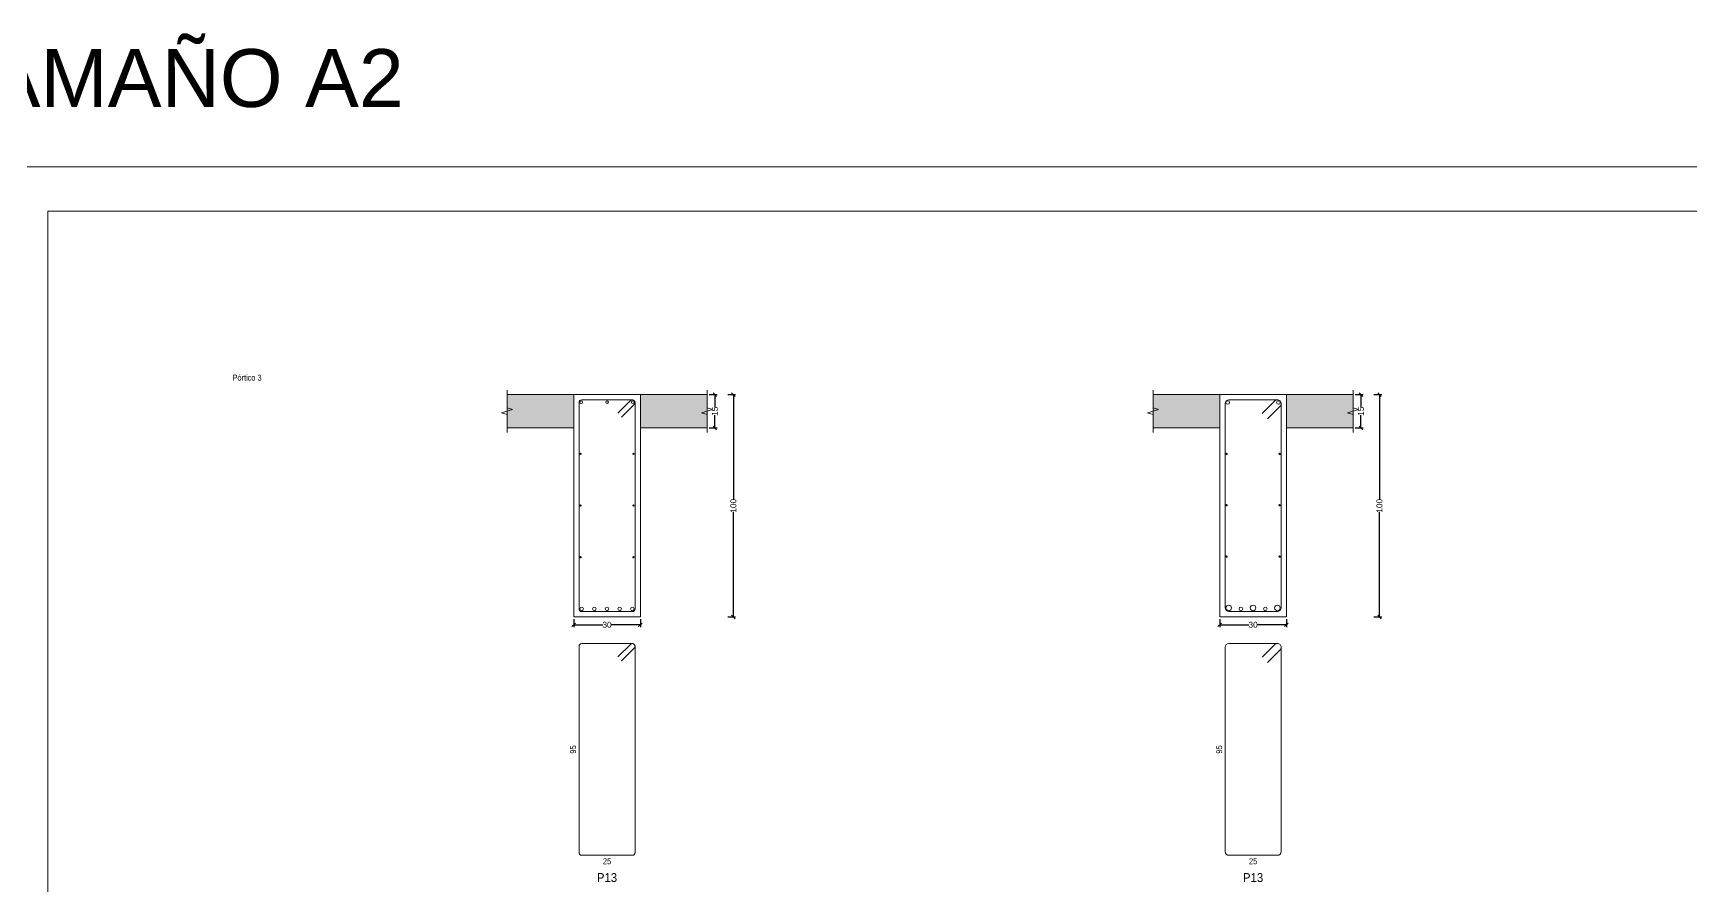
# Model space of a CAD drawing. Header units: millimetres. Extents: x 3 to 479, y -191 to 120.
# Drawn here: x 264.52 to 301.81, y 101.13 to 120.3 of the extents above; entities that cross this region are included whole.
import ezdxf
from ezdxf.enums import TextEntityAlignment as Align

# ---------------------------------------------------------------- set-up
doc = ezdxf.new("R2010")
doc.units = ezdxf.units.MM
for name, color, linetype, lineweight in [('ALZ_REF_REFERENCIA_PORTICO', 3, 'Continuous', 9), ('ARM_LONGITUDINAL_Ø12', 171, 'Continuous', 9), ('ARM_LONGITUDINAL_Ø16', 212, 'Continuous', 9), ('ARM_LONGITUDINAL_Ø25', 20, 'Continuous', 9), ('ARM_LONGITUDINAL_Ø6', 151, 'Continuous', 9), ('ARM_TRANSVERSAL_Ø8', 32, 'Continuous', 9), ('CIM_REFEREN', 2, 'Continuous', 0), ('RECUAD_LIMITES', 2, 'Continuous', 0), ('RECUAD_MARCO', 1, 'Continuous', 20), ('SEC_CONT_FORJADOS_SECCION', 8, 'Continuous', 9), ('SEC_CONT_VIG_HORMIGON_SECCION', 2, 'Continuous', 9), ('SEC_COTAS_SEC_DIM_VIGA', 122, 'Continuous', 0), ('SEC_COTAS_TEXTOS_DESPIECE_ESTRIBADO', 122, 'Continuous', 0), ('SEC_REF_TXT_POSICIONES_ARM_ESTRIBOS', 1, 'Continuous', 9)]:
    doc.layers.add(name, color=color, linetype=linetype, lineweight=lineweight)
doc.styles.add('CYPETXT_0.2_romans', font='arial.ttf', dxfattribs={"height": 0.133333})
doc.styles.add('CYPETXT_romans', font='arial.ttf', dxfattribs={"height": 0.2})
doc.dimstyles.new('cype_oblique', dxfattribs={"dimtxt": 0.18, "dimasz": 0.18, "dimexe": 0.05, "dimexo": 0.05, "dimgap": 0, "dimtad": 0, "dimdec": 4, "dimzin": 0, "dimdsep": 46, "dimtxsty": 'CYPETXT_0.2_romans', "dimblk": 'OBLIQUE', "dimtsz": 0.04, "dimcen": 0.09, "dimadec": 0, "dimazin": 0, "dimtfac": 1, "dimtdec": 4, "dimtofl": 0, "dimtmove": 2, "dimatfit": 3, "dimfxl": 1, "dimtolj": 1, "dimtzin": 0, "dimarcsym": 0})

# ---------------------------------------------------------------- blocks, each defined once
blk = doc.blocks.new('*D1056')
at = {"layer": 'Defpoints', "color": 0, "transparency": 16777216}
for p in [(276.678, 107.175), (278.178, 107.175), (278.178, 106.998)]:
    blk.add_point(p, dxfattribs=at)
at = {"layer": 'SEC_COTAS_SEC_DIM_VIGA', "color": 0, "lineweight": -2, "transparency": 16777216}
for p, q in [((276.678, 107.125), (276.678, 106.948)), ((278.178, 107.125), (278.178, 106.948)), ((276.638, 106.958), (276.718, 107.038)), ((276.678, 106.998), (277.333, 106.998)), ((278.178, 106.998), (277.523, 106.998)), ((278.138, 106.958), (278.218, 107.038))]:
    blk.add_line(p, q, dxfattribs=at)
at = {"layer": 'SEC_COTAS_SEC_DIM_VIGA', "color": 0, "transparency": 16777216, "insert": (277.428, 106.998), "char_height": 0.1333, "attachment_point": 5, "style": 'CYPETXT_0.2_romans'}
blk.add_mtext('\\A1;30', dxfattribs=at)
blk = doc.blocks.new('_OBLIQUE')
at = {"color": 0, "linetype": 'ByBlock', "lineweight": -2}
blk.add_line((-0.5, -0.5), (0.5, 0.5), dxfattribs=at)
blk = doc.blocks.new('*D1057')
at = {"layer": 'Defpoints', "color": 0, "transparency": 16777216}
for p in [(279.678, 112.175), (279.855, 112.175), (279.678, 111.425)]:
    blk.add_point(p, dxfattribs=at)
at = {"layer": 'SEC_COTAS_SEC_DIM_VIGA', "color": 0, "lineweight": -2, "transparency": 16777216}
for p, q in [((279.728, 112.175), (279.905, 112.175)), ((279.895, 112.135), (279.815, 112.215)), ((279.855, 112.175), (279.855, 111.89)), ((279.855, 111.425), (279.855, 111.711)), ((279.728, 111.425), (279.905, 111.425)), ((279.895, 111.385), (279.815, 111.465))]:
    blk.add_line(p, q, dxfattribs=at)
at = {"layer": 'SEC_COTAS_SEC_DIM_VIGA', "color": 0, "transparency": 16777216, "insert": (279.855, 111.8), "char_height": 0.1333, "attachment_point": 5, "rotation": 90, "style": 'CYPETXT_0.2_romans'}
blk.add_mtext('\\A1;15', dxfattribs=at)
blk = doc.blocks.new('*D1058')
at = {"layer": 'Defpoints', "color": 0, "transparency": 16777216}
for p in [(280.094, 112.175), (280.271, 112.175), (280.094, 107.175)]:
    blk.add_point(p, dxfattribs=at)
at = {"layer": 'SEC_COTAS_SEC_DIM_VIGA', "color": 0, "lineweight": -2, "transparency": 16777216}
for p, q in [((280.144, 112.175), (280.321, 112.175)), ((280.311, 112.135), (280.231, 112.215)), ((280.271, 112.175), (280.271, 109.816)), ((280.271, 107.175), (280.271, 109.535)), ((280.144, 107.175), (280.321, 107.175)), ((280.311, 107.135), (280.231, 107.215))]:
    blk.add_line(p, q, dxfattribs=at)
at = {"layer": 'SEC_COTAS_SEC_DIM_VIGA', "color": 0, "transparency": 16777216, "insert": (280.271, 109.675), "char_height": 0.1333, "attachment_point": 5, "rotation": 90, "style": 'CYPETXT_0.2_romans'}
blk.add_mtext('\\A1;100', dxfattribs=at)
blk = doc.blocks.new('*D1059')
at = {"layer": 'Defpoints', "color": 0, "transparency": 16777216}
for p in [(291.214, 107.175), (292.714, 107.175), (292.714, 106.998)]:
    blk.add_point(p, dxfattribs=at)
at = {"layer": 'SEC_COTAS_SEC_DIM_VIGA', "color": 0, "lineweight": -2, "transparency": 16777216}
for p, q in [((291.214, 107.125), (291.214, 106.948)), ((292.714, 107.125), (292.714, 106.948)), ((291.174, 106.958), (291.254, 107.038)), ((291.214, 106.998), (291.869, 106.998)), ((292.714, 106.998), (292.059, 106.998)), ((292.674, 106.958), (292.754, 107.038))]:
    blk.add_line(p, q, dxfattribs=at)
at = {"layer": 'SEC_COTAS_SEC_DIM_VIGA', "color": 0, "transparency": 16777216, "insert": (291.964, 106.998), "char_height": 0.1333, "attachment_point": 5, "style": 'CYPETXT_0.2_romans'}
blk.add_mtext('\\A1;30', dxfattribs=at)
blk = doc.blocks.new('*D1060')
at = {"layer": 'Defpoints', "color": 0, "transparency": 16777216}
for p in [(294.214, 112.175), (294.391, 112.175), (294.214, 111.425)]:
    blk.add_point(p, dxfattribs=at)
at = {"layer": 'SEC_COTAS_SEC_DIM_VIGA', "color": 0, "lineweight": -2, "transparency": 16777216}
for p, q in [((294.264, 112.175), (294.441, 112.175)), ((294.431, 112.135), (294.351, 112.215)), ((294.391, 112.175), (294.391, 111.89)), ((294.391, 111.425), (294.391, 111.711)), ((294.264, 111.425), (294.441, 111.425)), ((294.431, 111.385), (294.351, 111.465))]:
    blk.add_line(p, q, dxfattribs=at)
at = {"layer": 'SEC_COTAS_SEC_DIM_VIGA', "color": 0, "transparency": 16777216, "insert": (294.391, 111.8), "char_height": 0.1333, "attachment_point": 5, "rotation": 90, "style": 'CYPETXT_0.2_romans'}
blk.add_mtext('\\A1;15', dxfattribs=at)
blk = doc.blocks.new('*D1061')
at = {"layer": 'Defpoints', "color": 0, "transparency": 16777216}
for p in [(294.63, 112.175), (294.807, 112.175), (294.63, 107.175)]:
    blk.add_point(p, dxfattribs=at)
at = {"layer": 'SEC_COTAS_SEC_DIM_VIGA', "color": 0, "lineweight": -2, "transparency": 16777216}
for p, q in [((294.68, 112.175), (294.857, 112.175)), ((294.847, 112.135), (294.767, 112.215)), ((294.807, 112.175), (294.807, 109.816)), ((294.807, 107.175), (294.807, 109.535)), ((294.68, 107.175), (294.857, 107.175)), ((294.847, 107.135), (294.767, 107.215))]:
    blk.add_line(p, q, dxfattribs=at)
at = {"layer": 'SEC_COTAS_SEC_DIM_VIGA', "color": 0, "transparency": 16777216, "insert": (294.807, 109.675), "char_height": 0.1333, "attachment_point": 5, "rotation": 90, "style": 'CYPETXT_0.2_romans'}
blk.add_mtext('\\A1;100', dxfattribs=at)

msp = doc.modelspace()

# ---------------------------------------------------------------- hatches: boundary and pattern name
at = {"layer": 'SEC_CONT_FORJADOS_SECCION', "true_color": 0xdad7d3}
for points in [[(275.178, 112.17547), (276.678, 112.17547), (276.678, 111.42547), (275.178, 111.42547)], [(279.678, 112.17547), (278.178, 112.17547), (278.178, 111.42547), (279.678, 111.42547)], [(289.71383, 112.17547), (291.21383, 112.17547), (291.21383, 111.42547), (289.71383, 111.42547)], [(294.21383, 112.17547), (292.71383, 112.17547), (292.71383, 111.42547), (294.21383, 111.42547)]]:
    msp.add_hatch(color=254, dxfattribs=at).paths.add_polyline_path(points)

# ---------------------------------------------------------------- linework, layer by layer
at = {"layer": 'ARM_LONGITUDINAL_Ø12'}
for centre in [(276.848, 112.00547), (277.428, 112.00547), (278.008, 112.00547)]:
    msp.add_circle(centre, 0.03, dxfattribs=at)
at = {"layer": 'ARM_LONGITUDINAL_Ø16'}
for centre in [(291.39383, 111.99547), (292.53383, 111.99547), (276.858, 107.35547), (277.143, 107.35547), (277.428, 107.35547), (277.713, 107.35547), (277.998, 107.35547), (291.69008, 107.35547), (292.23758, 107.35547)]:
    msp.add_circle(centre, 0.04, dxfattribs=at)
at = {"layer": 'ARM_LONGITUDINAL_Ø25'}
for centre in [(291.41633, 107.37797), (291.96383, 107.37797), (292.51133, 107.37797)]:
    msp.add_circle(centre, 0.0625, dxfattribs=at)
at = {"layer": 'ARM_LONGITUDINAL_Ø6'}
for centre in [(276.833, 110.84297), (278.023, 110.84297), (291.36883, 110.84109), (292.55883, 110.84109), (276.833, 109.68047), (278.023, 109.68047), (291.36883, 109.68672), (292.55883, 109.68672), (276.833, 108.51797), (278.023, 108.51797), (291.36883, 108.53234), (292.55883, 108.53234)]:
    msp.add_circle(centre, 0.015, dxfattribs=at)
at = {"layer": 'ARM_TRANSVERSAL_Ø8'}
for points in [[(277.75758, 111.6702), (278.04042, 111.95304), (278.04654, 111.9602), (278.05146, 111.96823), (278.05506, 111.97693), (278.05726, 111.98608), (278.058, 111.99547), (278.05684, 112.00717), (278.05343, 112.01843), (278.04788, 112.0288), (278.04042, 112.03789), (278.03133, 112.04536), (278.02096, 112.0509), (278.0097, 112.05432), (277.998, 112.05547), (276.858, 112.05547), (276.83503, 112.0509), (276.81557, 112.03789), (276.80256, 112.01843), (276.798, 111.99547), (276.798, 107.35547), (276.80256, 107.33251), (276.81557, 107.31304), (276.83503, 107.30004), (276.858, 107.29547), (277.998, 107.29547), (278.02096, 107.30004), (278.04042, 107.31304), (278.05343, 107.33251), (278.058, 107.35547), (278.058, 111.99547), (278.05684, 112.00717), (278.05343, 112.01843), (278.04788, 112.0288), (278.04042, 112.03789), (278.03133, 112.04536), (278.02096, 112.0509), (278.0097, 112.05432), (277.998, 112.05547), (277.98629, 112.05432), (277.97503, 112.0509), (277.96466, 112.04536), (277.95557, 112.03789), (277.67273, 111.75505)], [(292.28683, 111.63179), (292.56967, 111.91463), (292.57993, 111.92713), (292.58755, 111.9414), (292.59225, 111.95687), (292.59383, 111.97297), (292.59225, 111.98906), (292.58755, 112.00454), (292.57993, 112.0188), (292.56967, 112.0313), (292.55717, 112.04156), (292.5429, 112.04919), (292.52743, 112.05388), (292.51133, 112.05547), (291.41633, 112.05547), (291.38476, 112.04919), (291.358, 112.0313), (291.34011, 112.00454), (291.33383, 111.97297), (291.33383, 107.37797), (291.34011, 107.3464), (291.358, 107.31963), (291.38476, 107.30175), (291.41633, 107.29547), (292.51133, 107.29547), (292.5429, 107.30175), (292.56967, 107.31963), (292.58755, 107.3464), (292.59383, 107.37797), (292.59383, 111.97297), (292.59225, 111.98906), (292.58755, 112.00454), (292.57993, 112.0188), (292.56967, 112.0313), (292.55717, 112.04156), (292.5429, 112.04919), (292.52743, 112.05388), (292.51133, 112.05547), (292.49843, 112.05445), (292.48584, 112.05143), (292.47388, 112.04648), (292.46284, 112.03971), (292.453, 112.0313), (292.17015, 111.74846)], [(277.75758, 106.19087), (278.04042, 106.47371), (278.04654, 106.48087), (278.05146, 106.4889), (278.05506, 106.49759), (278.05726, 106.50675), (278.058, 106.51613), (278.05684, 106.52784), (278.05343, 106.5391), (278.04788, 106.54947), (278.04042, 106.55856), (278.03133, 106.56602), (278.02096, 106.57157), (278.0097, 106.57498), (277.998, 106.57613), (276.858, 106.57613), (276.83503, 106.57157), (276.81557, 106.55856), (276.80256, 106.5391), (276.798, 106.51613), (276.798, 101.87613), (276.80256, 101.85317), (276.81557, 101.83371), (276.83503, 101.8207), (276.858, 101.81613), (277.998, 101.81613), (278.02096, 101.8207), (278.04042, 101.83371), (278.05343, 101.85317), (278.058, 101.87613), (278.058, 106.51613), (278.05684, 106.52784), (278.05343, 106.5391), (278.04788, 106.54947), (278.04042, 106.55856), (278.03133, 106.56602), (278.02096, 106.57157), (278.0097, 106.57498), (277.998, 106.57613), (277.98629, 106.57498), (277.97503, 106.57157), (277.96466, 106.56602), (277.95557, 106.55856), (277.67273, 106.27572)], [(292.28683, 106.15246), (292.56967, 106.4353), (292.57993, 106.4478), (292.58755, 106.46206), (292.59225, 106.47754), (292.59383, 106.49363), (292.59225, 106.50973), (292.58755, 106.52521), (292.57993, 106.53947), (292.56967, 106.55197), (292.55717, 106.56223), (292.5429, 106.56985), (292.52743, 106.57455), (292.51133, 106.57613), (291.41633, 106.57613), (291.38476, 106.56985), (291.358, 106.55197), (291.34011, 106.52521), (291.33383, 106.49363), (291.33383, 101.89863), (291.34011, 101.86706), (291.358, 101.8403), (291.38476, 101.82241), (291.41633, 101.81613), (292.51133, 101.81613), (292.5429, 101.82241), (292.56967, 101.8403), (292.58755, 101.86706), (292.59383, 101.89863), (292.59383, 106.49363), (292.59225, 106.50973), (292.58755, 106.52521), (292.57993, 106.53947), (292.56967, 106.55197), (292.55717, 106.56223), (292.5429, 106.56985), (292.52743, 106.57455), (292.51133, 106.57613), (292.49843, 106.57512), (292.48584, 106.5721), (292.47388, 106.56714), (292.46284, 106.56038), (292.453, 106.55197), (292.17015, 106.26913)]]:
    msp.add_lwpolyline(points, dxfattribs=at)
at = {"layer": 'RECUAD_LIMITES'}
msp.add_lwpolyline([(262.34593, 75.29684), (321.74593, 75.29684), (321.74593, 117.29684), (262.34593, 117.29684), (262.34593, 75.29684)], close=True, dxfattribs=at)
at = {"layer": 'RECUAD_MARCO'}
msp.add_lwpolyline([(264.84593, 76.29684), (320.74593, 76.29684), (320.74593, 116.29684), (264.84593, 116.29684), (264.84593, 76.29684)], close=True, dxfattribs=at)
at = {"layer": 'SEC_CONT_FORJADOS_SECCION'}
for points in [[(275.178, 112.27547), (275.178, 111.87547), (275.303, 111.83797), (275.053, 111.76297), (275.178, 111.72547), (275.178, 111.32547)], [(279.678, 112.27547), (279.678, 111.87547), (279.803, 111.83797), (279.553, 111.76297), (279.678, 111.72547), (279.678, 111.32547)], [(289.71383, 112.27547), (289.71383, 111.87547), (289.83883, 111.83797), (289.58883, 111.76297), (289.71383, 111.72547), (289.71383, 111.32547)], [(294.21383, 112.27547), (294.21383, 111.87547), (294.33883, 111.83797), (294.08883, 111.76297), (294.21383, 111.72547), (294.21383, 111.32547)], [(275.178, 112.17547), (276.678, 112.17547), (276.678, 111.42547), (275.178, 111.42547)], [(279.678, 112.17547), (278.178, 112.17547), (278.178, 111.42547), (279.678, 111.42547)], [(289.71383, 112.17547), (291.21383, 112.17547), (291.21383, 111.42547), (289.71383, 111.42547)], [(294.21383, 112.17547), (292.71383, 112.17547), (292.71383, 111.42547), (294.21383, 111.42547)]]:
    msp.add_lwpolyline(points, dxfattribs=at)
at = {"layer": 'SEC_CONT_FORJADOS_SECCION', "color": 254, "true_color": 0xdad7d3}
for points in [[(275.178, 112.17547), (276.678, 112.17547), (276.678, 111.42547), (275.178, 111.42547)], [(279.678, 112.17547), (278.178, 112.17547), (278.178, 111.42547), (279.678, 111.42547)], [(289.71383, 112.17547), (291.21383, 112.17547), (291.21383, 111.42547), (289.71383, 111.42547)], [(294.21383, 112.17547), (292.71383, 112.17547), (292.71383, 111.42547), (294.21383, 111.42547)]]:
    msp.add_lwpolyline(points, close=True, dxfattribs=at)
at = {"layer": 'SEC_CONT_VIG_HORMIGON_SECCION'}
for points in [[(278.178, 112.17547), (276.678, 112.17547), (276.678, 107.17547), (278.178, 107.17547), (278.178, 112.17547)], [(292.71383, 112.17547), (291.21383, 112.17547), (291.21383, 107.17547), (292.71383, 107.17547), (292.71383, 112.17547)]]:
    msp.add_lwpolyline(points, close=True, dxfattribs=at)

# ---------------------------------------------------------------- texts
at = {"layer": 'ALZ_REF_REFERENCIA_PORTICO', "style": 'CYPETXT_romans', "width": 0.813476}
msp.add_text('Pórtico 3', height=0.133333, dxfattribs=at).set_placement((269.00293, 112.55547), align=Align.MIDDLE_LEFT)
at = {"layer": 'CIM_REFEREN', "insert": (262.36167, 119.94157), "char_height": 1.3, "attachment_point": 1, "style": 'CYPETXT_romans'}
msp.add_mtext_dynamic_manual_height_columns('TAMAÑO A2', width=20.4097016, gutter_width=12.5, heights=[0], dxfattribs=at)
at = {"layer": 'SEC_COTAS_TEXTOS_DESPIECE_ESTRIBADO', "style": 'CYPETXT_romans', "width": 0.872274}
for p in [(276.73133, 104.19613), (291.26717, 104.19613)]:
    msp.add_text('95', height=0.133333, rotation=90, dxfattribs=at).set_placement(p, align=Align.CENTER)
for p in [(277.428, 101.74947), (291.96383, 101.74947)]:
    msp.add_text('25', height=0.133333, dxfattribs=at).set_placement(p, align=Align.TOP_CENTER)
at = {"layer": 'SEC_REF_TXT_POSICIONES_ARM_ESTRIBOS', "style": 'CYPETXT_romans', "width": 0.91451}
for p in [(277.428, 101.31613), (291.96383, 101.31613)]:
    msp.add_text('P13', height=0.2, dxfattribs=at).set_placement(p, align=Align.MIDDLE_CENTER)

# ---------------------------------------------------------------- dimensions: what is measured, and where the dimension line sits
at = {"layer": 'SEC_COTAS_SEC_DIM_VIGA'}
for p1, p2, text, picture, middle in [((279.678, 111.42547), (279.678, 112.17547), '15', '*D1057', (279.85533, 111.80047)), ((280.094, 107.17547), (280.094, 112.17547), '100', '*D1058', (280.27133, 109.67547)), ((294.21383, 111.42547), (294.21383, 112.17547), '15', '*D1060', (294.39117, 111.80047)), ((294.62983, 107.17547), (294.62983, 112.17547), '100', '*D1061', (294.80717, 109.67547)), ((276.678, 107.17547), (278.178, 107.17547), '30', '*D1056', (277.428, 106.99813)), ((291.21383, 107.17547), (292.71383, 107.17547), '30', '*D1059', (291.96383, 106.99813))]:
    dim = msp.add_aligned_dim(p1=p1, p2=p2, distance=-0.17733, text=text, dimstyle='cype_oblique', dxfattribs=at)
    dim.commit()
    dim.dimension.update_dxf_attribs({"geometry": picture, "text_midpoint": middle})

doc.saveas('drawing.dxf')
